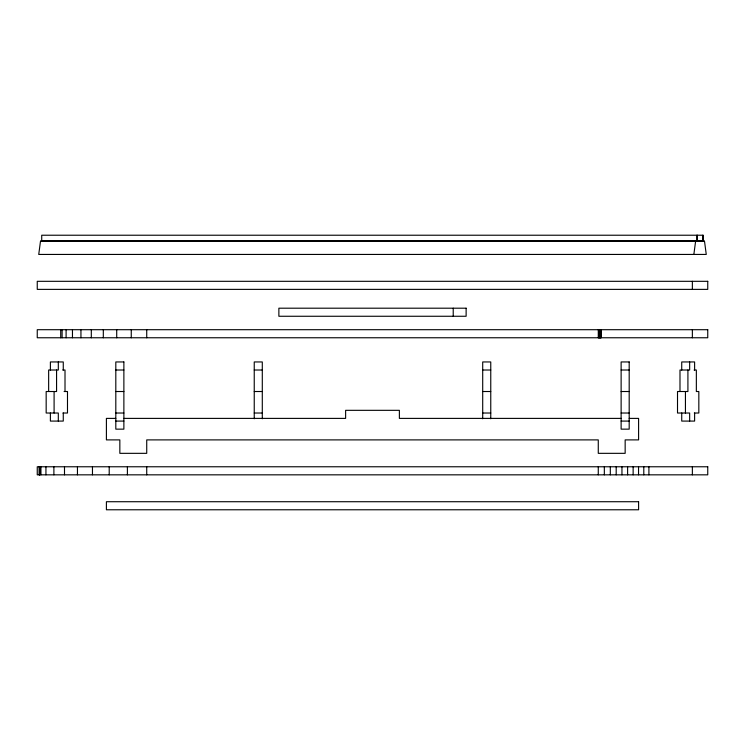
<?xml version="1.0" encoding="UTF-8"?>
<svg xmlns="http://www.w3.org/2000/svg" width="745" height="745" viewBox="0 0 745 745"><rect width="100%" height="100%" fill="white"/><g stroke="black" fill="none" stroke-linecap="round" stroke-linejoin="round"><path stroke-width="1.12" d="M693.856 254.436L695.588 241.399M62.748 370.014L65.011 370.014L65.011 391.516M115.81 370.014L123.875 370.014M254.241 370.014L262.296 370.014M482.704 370.014L490.759 370.014M621.125 370.014L629.19 370.014M694.089 370.014L696.351 370.014L696.351 391.516L698.829 391.516L698.829 413.019L694.303 413.019M64.098 391.516L67.488 391.516L67.488 413.019L62.962 413.019M115.81 391.516L123.875 391.516M254.241 391.516L262.296 391.516M482.704 391.516L490.759 391.516M621.125 391.516L629.19 391.516M115.81 413.019L123.875 413.019M254.241 413.019L262.296 413.019M482.704 413.019L490.759 413.019M621.125 413.019L629.19 413.019M115.81 418.392L106.405 418.392L106.405 439.895L119.843 439.895L119.843 453.333L146.728 453.333L146.728 439.895L598.272 439.895L598.272 453.333L625.157 453.333L625.157 439.895L638.595 439.895L638.595 418.392L629.19 418.392M123.875 418.392L345.624 418.392L345.624 410.327L399.376 410.327L399.376 418.392L621.125 418.392M115.81 421.083L123.875 421.083M621.125 421.083L629.19 421.083M704.025 241.399L704.025 240.598L40.975 240.598L40.975 241.399M703.28 240.598L703.28 235.224L41.72 235.224L41.72 240.598M702.786 235.224L702.786 240.598M697.329 235.224L697.329 240.598M696.836 235.224L696.836 240.598M696.091 240.598L696.091 241.399M694.61 370.014L694.61 361.949L681.731 361.949L681.731 370.014M694.61 413.019L694.61 421.083L681.731 421.083L681.731 413.019M693.576 240.598L693.576 241.399M692.906 240.598L692.906 241.399M692.366 281.312L692.366 289.377M692.366 329.7L692.366 337.764M692.366 466.77L692.366 474.835M689.656 361.949L689.656 370.014L679.989 370.014L679.989 391.516M689.656 421.083L689.656 413.019L677.512 413.019L677.512 391.516L687.914 391.516L687.914 370.014M685.437 391.516L685.437 413.019M684.962 240.598L684.962 241.399M679.943 240.598L679.943 241.399M679.542 240.598L679.542 241.399M671.599 240.598L671.599 241.399M666.579 240.598L666.579 241.399M666.17 240.598L666.17 241.399M658.235 240.598L658.235 241.399M653.216 240.598L653.216 241.399M652.806 240.598L652.806 241.399M648.904 466.77L648.904 474.835M644.863 240.598L644.863 241.399M643.792 466.77L643.792 474.835M639.853 240.598L639.853 241.399M639.443 240.598L639.443 241.399M638.539 466.77L638.539 474.835M633.138 466.77L633.138 474.835M631.499 240.598L631.499 241.399M627.607 466.77L627.607 474.835M626.48 240.598L626.48 241.399M626.07 240.598L626.07 241.399M621.954 466.77L621.954 474.835M618.136 240.598L618.136 241.399M616.189 466.77L616.189 474.835M613.116 240.598L613.116 241.399M612.707 240.598L612.707 241.399M610.313 466.77L610.313 474.835M604.763 240.598L604.763 241.399M604.335 466.77L604.335 474.835M601.15 329.7L601.15 337.764M600.824 329.7L600.824 337.764M600.507 329.7L600.507 337.764M600.191 329.7L600.191 337.764M599.874 329.7L599.874 337.764M599.753 240.598L599.753 241.399M599.557 329.7L599.557 337.764M599.343 240.598L599.343 241.399M599.241 329.7L599.241 337.764M598.924 329.7L598.924 337.764M598.598 329.7L598.598 337.764M598.282 329.7L598.282 337.764M598.272 466.77L598.272 474.835M591.4 240.598L591.4 241.399M586.38 240.598L586.38 241.399M585.97 240.598L585.97 241.399M578.036 240.598L578.036 241.399M573.017 240.598L573.017 241.399M572.607 240.598L572.607 241.399M564.673 240.598L564.673 241.399M559.653 240.598L559.653 241.399M559.244 240.598L559.244 241.399M551.3 240.598L551.3 241.399M546.281 240.598L546.281 241.399M545.88 240.598L545.88 241.399M537.937 240.598L537.937 241.399M532.917 240.598L532.917 241.399M532.507 240.598L532.507 241.399M524.573 240.598L524.573 241.399M519.554 240.598L519.554 241.399M519.144 240.598L519.144 241.399M511.2 240.598L511.2 241.399M506.181 240.598L506.181 241.399M505.781 240.598L505.781 241.399M497.837 240.598L497.837 241.399M492.818 240.598L492.818 241.399M492.408 240.598L492.408 241.399M490.759 418.774L490.759 361.949L482.704 361.949L482.704 418.774M484.474 240.598L484.474 241.399M479.454 240.598L479.454 241.399M479.044 240.598L479.044 241.399M471.101 240.598L471.101 241.399M466.081 240.598L466.081 241.399M465.681 240.598L465.681 241.399M457.737 240.598L457.737 241.399M453.221 308.197L453.221 316.262M452.718 240.598L452.718 241.399M452.308 240.598L452.308 241.399M444.374 240.598L444.374 241.399M439.354 240.598L439.354 241.399M438.945 240.598L438.945 241.399M431.001 240.598L431.001 241.399M425.982 240.598L425.982 241.399M425.581 240.598L425.581 241.399M417.638 240.598L417.638 241.399M412.618 240.598L412.618 241.399M412.209 240.598L412.209 241.399M404.274 240.598L404.274 241.399M399.255 240.598L399.255 241.399M398.845 240.598L398.845 241.399M390.901 240.598L390.901 241.399M385.882 240.598L385.882 241.399M385.482 240.598L385.482 241.399M377.538 240.598L377.538 241.399M372.519 240.598L372.519 241.399M372.109 240.598L372.109 241.399M364.175 240.598L364.175 241.399M359.155 240.598L359.155 241.399M358.745 240.598L358.745 241.399M350.802 240.598L350.802 241.399M345.782 240.598L345.782 241.399M345.382 240.598L345.382 241.399M337.438 240.598L337.438 241.399M332.419 240.598L332.419 241.399M332.009 240.598L332.009 241.399M324.075 240.598L324.075 241.399M319.056 240.598L319.056 241.399M318.646 240.598L318.646 241.399M310.702 240.598L310.702 241.399M305.683 240.598L305.683 241.399M305.282 240.598L305.282 241.399M297.339 240.598L297.339 241.399M292.319 240.598L292.319 241.399M291.91 240.598L291.91 241.399M283.975 240.598L283.975 241.399M278.956 240.598L278.956 241.399M278.546 240.598L278.546 241.399M270.603 240.598L270.603 241.399M265.583 240.598L265.546 241.399M262.296 418.774L262.296 361.949L254.241 361.949L254.241 418.774M257.612 240.598L257.612 241.399M252.592 240.598L252.592 241.399M252.183 240.598L252.183 241.399M244.239 240.598L244.239 241.399M239.22 240.598L239.22 241.399M238.819 240.598L238.819 241.399M230.875 240.598L230.875 241.399M225.856 240.598L225.856 241.399M225.446 240.598L225.446 241.399M217.512 240.598L217.512 241.399M212.493 240.598L212.493 241.399M212.083 240.598L212.083 241.399M204.139 240.598L204.139 241.399M199.12 240.598L199.12 241.399M198.719 240.598L198.719 241.399M190.776 240.598L190.776 241.399M185.756 240.598L185.756 241.399M185.347 240.598L185.347 241.399M177.412 240.598L177.412 241.399M172.393 240.598L172.393 241.399M171.983 240.598L171.983 241.399M164.04 240.598L164.04 241.399M159.03 240.598L159.03 241.399M158.62 240.598L158.62 241.399M150.676 240.598L150.676 241.399M146.728 329.7L146.728 337.764M146.728 466.77L146.728 474.835M145.657 240.598L145.657 241.399M145.247 240.598L145.247 241.399M137.313 240.598L137.313 241.399M132.293 240.598L132.293 241.399M131.884 240.598L131.884 241.399M131.26 329.7L131.26 337.764M127.395 466.77L127.395 474.835M123.94 240.598L123.94 241.399M118.93 240.598L118.93 241.399M118.52 240.598L118.52 241.399M116.714 329.7L116.714 337.764M110.577 240.598L110.577 241.399M109.208 466.77L109.208 474.835M105.557 240.598L105.557 241.399M105.147 240.598L105.147 241.399M103.313 329.7L103.313 337.764M97.213 240.598L97.213 241.399M92.464 466.77L92.464 474.835M92.194 240.598L92.194 241.399M91.784 240.598L91.784 241.399M91.309 329.7L91.309 337.764M83.85 240.598L83.85 241.399M80.944 329.7L80.944 337.764M78.83 240.598L78.83 241.399M78.421 240.598L78.421 241.399M77.452 466.77L77.452 474.835M72.461 329.7L72.461 337.764M70.477 240.598L70.477 241.399M66.1 329.7L66.1 337.764M65.458 240.598L65.458 241.399M65.057 240.598L65.057 241.399M64.498 466.77L64.498 474.835M63.269 370.014L63.269 361.949L50.39 361.949L50.39 370.014M63.269 413.019L63.269 421.083L50.39 421.083L50.39 413.019M62.105 329.7L62.105 337.764M60.718 329.7L60.718 337.764M58.315 361.949L58.315 370.014L48.649 370.014L48.649 391.516M58.315 421.083L58.315 413.019L46.171 413.019L46.171 391.516L56.573 391.516L56.573 370.014M57.114 240.598L57.114 241.399M54.096 391.516L54.096 413.019M53.891 466.77L53.891 474.835M52.094 240.598L52.094 241.399M51.424 240.598L51.424 241.399M45.939 466.77L45.939 474.835M43.48 240.598L43.48 241.399M40.947 466.77L40.947 474.835M39.811 466.77L39.811 474.835M39.597 466.77L39.597 474.835M39.429 466.77L39.429 474.835M39.215 466.77L39.234 474.835M40.472 241.399L38.74 254.436L706.26 254.436L704.528 241.399L40.472 241.399M707.75 281.312L37.25 281.312L37.25 289.377L707.75 289.377L707.75 281.312M466.128 308.197L278.872 308.197L278.872 316.262L466.128 316.262L466.128 308.197M707.75 329.7L37.25 329.7L37.25 337.764L707.75 337.764L707.75 329.7M123.875 361.949L115.81 361.949L115.81 429.148L123.875 429.148L123.875 361.949M629.19 361.949L621.125 361.949L621.125 429.148L629.19 429.148L629.19 361.949M707.75 466.77L37.25 466.77L37.25 474.835L707.75 474.835L707.75 466.77M638.595 501.72L106.405 501.72L106.405 509.776L638.595 509.776L638.595 501.72"/></g></svg>
